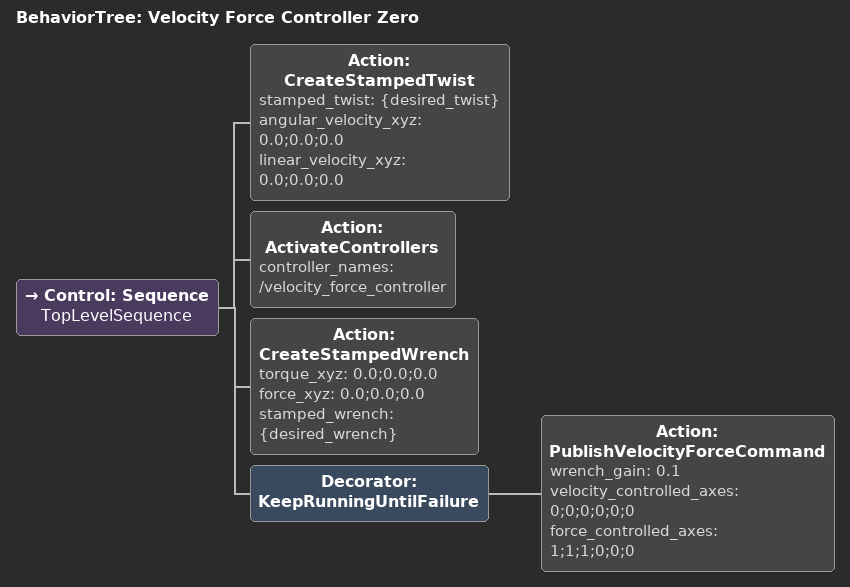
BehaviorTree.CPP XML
<?xml version='1.0' encoding='utf-8'?>
<root BTCPP_format="4" main_tree_to_execute="Velocity Force Controller Zero">
  <BehaviorTree ID="Velocity Force Controller Zero" _description="Publish a zero force command to the Velocity Force Controller">
    <Control ID="Sequence" name="TopLevelSequence">
      <Action ID="CreateStampedTwist" stamped_twist="{desired_twist}" angular_velocity_xyz="0.0;0.0;0.0" linear_velocity_xyz="0.0;0.0;0.0"/>
      <Action ID="ActivateControllers" controller_names="/velocity_force_controller"/>
      <Action ID="CreateStampedWrench" torque_xyz="0.0;0.0;0.0" force_xyz="0.0;0.0;0.0" stamped_wrench="{desired_wrench}"/>
      <Decorator ID="KeepRunningUntilFailure">
        <Action ID="PublishVelocityForceCommand" wrench_gain="0.1" velocity_controlled_axes="0;0;0;0;0;0" force_controlled_axes="1;1;1;0;0;0"/>
      </Decorator>
    </Control>
  </BehaviorTree>
</root>
